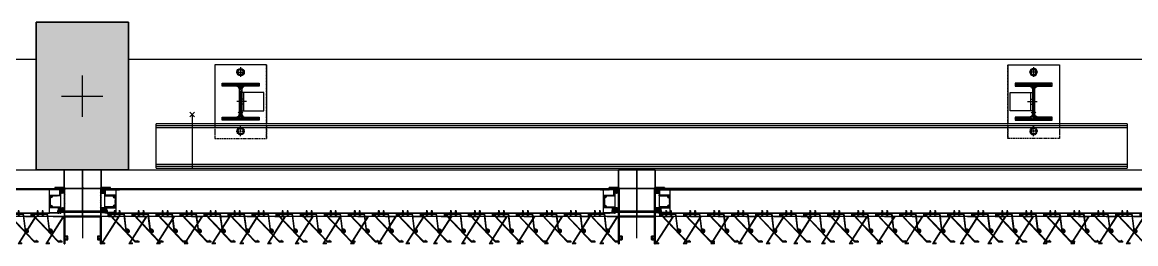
# Model space of a CAD drawing. Header units: millimetres. Extents: x 2519235 to 7246330, y 25937 to 201821.
# Drawn here: x 2723282 to 2726296, y 74164 to 74764 of the extents above; entities that cross this region are included whole.
import ezdxf

# ---------------------------------------------------------------- set-up
doc = ezdxf.new("R2010")
doc.units = ezdxf.units.MM
doc.set_wipeout_variables(frame=1)
for name, pattern in [('CENTER', [50.8, 31.75, -6.35, 6.35, -6.35]), ('DXK_LINE_DOT2', [3.9198, 1.9599, -1.9599]), ('HIDDEN2', [4.7625, 3.175, -1.5875])]:
    doc.linetypes.add(name, pattern=pattern)
for name, color, linetype in [('000 - 0_HIDE_OBJ_FRAMING_DEF_SUB_1', 7, 'Continuous'), ('000 - CONCRETE_COL_CUT_COLOR_1', 7, 'Continuous'), ('000 - CONCRETE_COL_CUT_COLOR_5', 7, 'Continuous'), ('000 - CONCRETE_COL_HATCH_', 7, 'Continuous'), ('000 - CONCRETE_COL_WIPEOUT_', 7, 'Continuous'), ('010 - ASPG_ACCESSORIES_MAIN_COLOR_1', 7, 'Continuous'), ('010 - ASPG_EXTR_DEF_SUB', 7, 'Continuous'), ('010 - ASPG_EXTR_MAIN_COLOR_2', 7, 'Continuous'), ('010 - ASPG_FASTERN_DEF_SUB', 7, 'Continuous'), ('010 - ASPG_FRAMING_CUT_COLOR_4', 7, 'Continuous'), ('010 - ASPG_FRAMING_DEF_SUB', 7, 'Continuous'), ('010 - ASPG_FRAMING_HATCH_', 7, 'Continuous'), ('010 - ASPG_FRAMING_MAIN_COLOR_2', 7, 'Continuous'), ('010 - ASPG_FRAMING_SUB_COLOR_2', 7, 'Continuous'), ('010 - ASPG_FRAMING_WIPEOUT_', 7, 'Continuous'), ('_BOLT-M10', 7, 'Continuous'), ('_C-SC', 7, 'Continuous'), ('_Hatch', 7, 'Continuous'), ('_LOUVER-SB', 7, 'Continuous'), ('A-GENM', 7, 'Continuous'), ('A-GLAZ-CURT', 7, 'Continuous'), ('BOLT & SCREW', 7, 'Continuous'), ('Center Line', 7, 'CENTER'), ('Xref-PLAN-106.940$0$_C400-250', 7, 'Continuous'), ('Xref-PLAN-106.940$0$_PP-Dim', 7, 'Continuous')]:
    doc.layers.add(name, color=color, linetype=linetype)
doc.layers.add('12-GRID', color=7, linetype='CENTER', lineweight=13)
doc.layers.add('SCREW', color=7, linetype='Continuous', lineweight=5)
pattern_1 = [(270, (1257419.24324, -520041.6224), (0.65495992507, -1.1344238721), [0.7562825814, -1.5125651628]), (30, (1257419.24324, -520041.6224), (0.65495992936, 1.1344238696), [0.7562825814, -1.5125651628]), (330, (1257419.24324, -520041.6224), (1.30991985442, -2.48e-09), [-1.5125651628, 0.7562825814])]
pattern_2 = [(315, (1257419.4929, -520021.6224), (1.3369313545, 1.3369313545), []), (45, (1257419.4929, -520021.6224), (-1.3369313545, 1.3369313545), [])]
pattern_3 = [(270, (1257419.4425, -520043.9224), (0.65495992507, -1.1344238721), [0.7562825814, -1.5125651628]), (30, (1257419.4425, -520043.9224), (0.65495992936, 1.1344238696), [0.7562825814, -1.5125651628]), (330, (1257419.4425, -520043.9224), (1.30991985442, -2.48e-09), [-1.5125651628, 0.7562825814])]
pattern_4 = [(315, (1257419.1929, -520023.9224), (1.3369313545, 1.3369313545), []), (45, (1257419.1929, -520023.9224), (-1.3369313545, 1.3369313545), [])]

# ---------------------------------------------------------------- blocks, each defined once
blk = doc.blocks.new('*U2094')
at = {"layer": '000 - CONCRETE_COL_HATCH_'}
h = blk.add_hatch(dxfattribs=at)
h.set_pattern_fill('AR-CONC', scale=0.04)
h.set_pattern_definition([(50, (500, -831306.8257), (7.28738676, -0.63756342), [0.762, -8.382]), (355, (500, -831306.826), (-1.40973686, 7.64227381), [0.6096, -6.70562337]), (100.4514447, (500.607, -831306.879), (5.877649884, 7.004710076), [0.64760035, -7.123609784]), (46.1842, (500, -831304.794), (10.84316164, -1.68169312), [1.143, -12.573]), (96.6355576, (500.904, -831304.934), (9.49616536, 9.89704498), [0.97140093, -10.68542433]), (351.1841512, (500, -831304.794), (9.49616536, 9.89704498), [0.91439868, -10.05838928]), (21, (501.016, -831305.3017), (6.06457565, -4.090607927), [0.762, -8.382]), (326, (501.016, -831305.302), (2.472081134, 7.367518645), [0.6096, -6.7056]), (71.451445, (501.5214, -831305.6426), (8.53665677, 3.276910755), [0.64760035, -7.123597504]), (37.5, (500, -831306.8257), (0.12354413, 3.382201555), [0, -6.62432, 0, -6.8072, 0, -6.731]), (7.5, (500, -831306.8257), (2.6727865, 4.007222993), [0, -3.88112, 0, -6.47192, 0, -2.5654]), (327.5, (497.7343, -831306.8257), (5.423623807, -0.22914976), [0, -2.54, 0, -7.9248, 0, -10.5156]), (317.5, (496.7183, -831306.8257), (5.925167255, 1.01705964), [0, -3.302, 0, -5.26288, 0, -7.4676])])
h.paths.add_polyline_path([(0, 0), (250, 0), (250, 400), (0, 400)])
at = {"layer": '000 - CONCRETE_COL_CUT_COLOR_1', "color": 7, "lineweight": -2}
blk.add_lwpolyline([(0, 0), (250, 0), (250, 400), (0, 400), (0, 400), (0, 400), (0, 400), (0, 400), (0, 400), (0, 400), (0, 400), (0, 400), (0, 400), (0, 400), (0, 400), (0, 400), (0, 400), (0, 400), (0, 400), (0, 400), (0, 400), (0, 400), (0, 400), (0, 400), (0, 400), (0, 400), (0, 400), (0, 400), (0, 400), (0, 400), (0, 400), (0, 400), (0, 400), (0, 400), (0, 400), (0, 400), (0, 400), (0, 400), (0, 400), (0, 400), (0, 400), (0, 400), (0, 400), (0, 400), (0, 400), (0, 400), (0, 400), (0, 400)], close=True, dxfattribs=at)
blk = doc.blocks.new('_C-SC')
at = {"layer": '_Hatch'}
h = blk.add_hatch(dxfattribs=at)
h.set_pattern_fill('STEEL', scale=1.5)
h.set_pattern_definition([(45, (-1941.0177, -2436.031), (-3.367596, 3.367596), []), (45, (-1941.0177, -2433.6497), (-3.367596, 3.367596), [])])
h.paths.add_polyline_path([(3, 67), (3, 3, 0.414214), (13, -7), (50, -7), (50, -15), (-50, -15), (-50, -7), (-13, -7, 0.414214), (-3, 3), (-3, 67, 0.414214), (-13, 77), (-50, 77), (-50, 85), (50, 85), (50, 77), (13, 77, 0.414214)])
at = {"color": 7, "linetype": 'Continuous'}
for p, q in [((70, 135), (-70, 135)), ((-70, 135), (-70, -25)), ((70, 135), (70, -25))]:
    blk.add_line(p, q, dxfattribs=at)
at = {"color": 7, "linetype": 'DXK_LINE_DOT2'}
for p, q in [((-70, 135), (-70, -25)), ((70, 135), (-70, 135)), ((70, -25), (70, 135))]:
    blk.add_line(p, q, dxfattribs=at)
at = {"color": 7, "linetype": 'HIDDEN2'}
for p, q in [((-70, -25), (-70, -65)), ((-70, -30.1), (-70, -65)), ((70, -65), (70, -25)), ((70, -30.1), (70, -65)), ((-70, -65), (70, -65)), ((-70, -65), (70, -65))]:
    blk.add_line(p, q, dxfattribs=at)
at = {"color": 7}
blk.add_lwpolyline([(-50, 85), (50, 85), (50, 77), (13, 77, 0.414214), (3, 67), (3, 3, 0.414214), (13, -7), (50, -7), (50, -15), (-50, -15), (-50, -7), (-13, -7, 0.414214), (-3, 3), (-3, 67, 0.414214), (-13, 77), (-50, 77)], format="xyb", close=True, dxfattribs=at)
for points in [[(63, 60), (3, 60), (3, 10), (63, 10)], [(63, 60), (8, 60), (8, 10), (63, 10)]]:
    blk.add_lwpolyline(points, close=True, dxfattribs=at)
at = {"layer": '_BOLT-M10', "color": 7}
for p, q in [((0, 128.1), (0, 101.9)), ((-11.7, 115), (11.7, 115)), ((16, 35), (-10, 35)), ((3, 42), (-3, 42)), ((8, 42), (3, 42)), ((3, 28), (-3, 28)), ((8, 28), (3, 28))]:
    blk.add_line(p, q, dxfattribs=at)
blk.add_lwpolyline([(-8, 110.4), (0, 105.8), (8, 110.4), (8, 119.6), (0, 124.2), (-8, 119.6)], close=True, dxfattribs=at)
for radius in [10, 6.93]:
    blk.add_circle((0, 115), radius, dxfattribs=at)
at = {"layer": 'Defpoints', "color": 7}
for p, q in [((6.4, -6.4), (-6.4, 6.4)), ((-6.4, -6.4), (6.4, 6.4))]:
    blk.add_line(p, q, dxfattribs=at)
at = {"layer": 'Defpoints', "color": 7, "linetype": 'HIDDEN2'}
for p, q in [((-11.7, -45), (11.7, -45)), ((0, -58.1), (0, -31.9))]:
    blk.add_line(p, q, dxfattribs=at)
blk.add_lwpolyline([(-8, -40.4), (0, -35.8), (8, -40.4), (8, -49.6), (0, -54.2), (-8, -49.6)], close=True, dxfattribs=at)
for radius in [10, 6.93]:
    blk.add_circle((0, -45), radius, dxfattribs=at)
blk = doc.blocks.new('DPA_CP_Entrance Louver Grill Vertical - Louver Grill Vertical Z-27946342-ENTRANCE 1 - LOWER ROOF LEVEL PLAN')
at = {"layer": '000 - 0_HIDE_OBJ_FRAMING_DEF_SUB_1', "color": 7, "lineweight": 35}
for p, q in [((-700, 200), (-702, 200)), ((-702, 200), (-702, 127)), ((-700, 125), (-700, 200)), ((702, 200), (700, 200)), ((700, 200), (700, 125)), ((702, 127), (702, 200)), ((-702, 127), (-750, 127)), ((-750, 127), (-750, 125)), ((-750, 125), (-700, 125)), ((700, 125), (750, 125)), ((750, 127), (702, 127)), ((750, 125), (750, 127)), ((-700, 50), (-750, 50)), ((-750, 50), (-750, 0.1)), ((-700, 0.1), (-700, 50)), ((750, 50), (700, 50)), ((700, 50), (700, 0)), ((750, 0), (750, 50)), ((700, 0), (750, 0))]:
    blk.add_line(p, q, dxfattribs=at)
at = {"layer": '000 - 0_HIDE_OBJ_FRAMING_DEF_SUB_1', "color": 7}
for p, q in [((-750, 50), (-750, 125)), ((750, 125), (-750, 125)), ((750, 125), (750, 50)), ((750, 50), (-750, 50))]:
    blk.add_line(p, q, dxfattribs=at)
blk = doc.blocks.new('DPA_CP_Entrance Louver Grill Vertical - Louver Grill Vertical Z-V2-ENTRANCE 1 - LOWER ROOF LEVEL PLAN')
at = {"layer": '000 - 0_HIDE_OBJ_FRAMING_DEF_SUB_1', "color": 7, "lineweight": 35}
for p, q in [((-700, 200), (-702, 200)), ((-702, 200), (-702, 127)), ((-700, 125), (-700, 200)), ((702, 200), (700, 200)), ((700, 200), (700, 125)), ((702, 127), (702, 200)), ((-702, 127), (-750, 127)), ((-750, 127), (-750, 125)), ((-750, 125), (-700, 125)), ((700, 125), (750, 125)), ((750, 127), (702, 127)), ((750, 125), (750, 127)), ((-700, 50), (-750, 50)), ((-750, 50), (-750, 0)), ((-700, 0), (-700, 50)), ((750, 50), (700, 50)), ((700, 50), (700, 0.1)), ((750, 0.1), (750, 50)), ((-750, 0), (-700, 0))]:
    blk.add_line(p, q, dxfattribs=at)
at = {"layer": '000 - 0_HIDE_OBJ_FRAMING_DEF_SUB_1', "color": 7}
for p, q in [((-750, 50), (-750, 125)), ((750, 125), (-750, 125)), ((750, 125), (750, 50)), ((750, 50), (-750, 50))]:
    blk.add_line(p, q, dxfattribs=at)
blk = doc.blocks.new('GM_Louver Grill Vertical Z1 - Z Profile-27946408-ENTRANCE 1 - LOWER ROOF LEVEL PLAN')
at = {"layer": '000 - 0_HIDE_OBJ_FRAMING_DEF_SUB_1', "color": 7, "lineweight": 9}
for p, q in [((46.4, 73), (0.1, 0)), ((3.7, 2), (50, 75)), ((50, 75), (40, 75)), ((40, 75), (40, 73)), ((40, 73), (46.4, 73)), ((0.1, 0), (30, 0)), ((30, 2), (3.7, 2)), ((30, 0), (30, 2))]:
    blk.add_line(p, q, dxfattribs=at)
blk = doc.blocks.new('A$C7e7c92b9')
at = {"layer": 'A-GENM', "color": 7, "lineweight": 9, "rotation": 180}
for p in [(124395.2, 9933.5), (124470.2, 9933.5), (124620.2, 9933.5), (124695.2, 9933.5), (124770.2, 9933.5), (124845.2, 9933.5), (124920.2, 9933.5), (124995.2, 9933.5), (125070.2, 9933.5), (125145.2, 9933.5), (125220.2, 9933.5), (125295.2, 9933.5), (125370.2, 9933.5), (125445.2, 9933.5), (125520.2, 9933.5), (125595.2, 9933.5), (125670.2, 9933.5), (125745.2, 9933.5), (125820.2, 9933.5), (125895.2, 9933.5), (125970.2, 9933.5), (126120.2, 9933.5), (126195.2, 9933.5), (126270.2, 9933.5), (126345.2, 9933.5), (126420.2, 9933.5), (126495.2, 9933.5), (126570.2, 9933.5), (126645.2, 9933.5), (126720.2, 9933.5), (126795.2, 9933.5), (126870.2, 9933.5), (126945.2, 9933.5), (127020.2, 9933.5), (127095.2, 9933.5), (127170.2, 9933.5), (127245.2, 9933.5), (127320.2, 9933.5), (127395.2, 9933.5)]:
    blk.add_blockref('GM_Louver Grill Vertical Z1 - Z Profile-27946408-ENTRANCE 1 - LOWER ROOF LEVEL PLAN', p, dxfattribs=at)
at = {"layer": 'A-GLAZ-CURT', "color": 7, "rotation": 180}
for name, p in [('DPA_CP_Entrance Louver Grill Vertical - Louver Grill Vertical Z-27946342-ENTRANCE 1 - LOWER ROOF LEVEL PLAN', (123770.2, 10058.5)), ('DPA_CP_Entrance Louver Grill Vertical - Louver Grill Vertical Z-V2-ENTRANCE 1 - LOWER ROOF LEVEL PLAN', (125270.2, 10058.5)), ('DPA_CP_Entrance Louver Grill Vertical - Louver Grill Vertical Z-27946342-ENTRANCE 1 - LOWER ROOF LEVEL PLAN', (126770.2, 10058.5))]:
    blk.add_blockref(name, p, dxfattribs=at)
blk = doc.blocks.new('Xref-PLAN-106.940$0$_C400-250')
at = {"color": 7}
blk.add_lwpolyline([(125, 0), (125, -400), (-125, -400), (-125, 0)], close=True, dxfattribs=at)
at = {"layer": 'Defpoints', "color": 7}
for p, q in [((0, -144.1), (0, -255.9)), ((-55.9, -200), (55.9, -200))]:
    blk.add_line(p, q, dxfattribs=at)
blk = doc.blocks.new('Xref-PLAN-106.940')
at = {"layer": 'Xref-PLAN-106.940$0$_PP-Dim', "color": 7}
for p, q in [((118919.2, 10358.4), (124394.2, 10358.4)), ((124644.2, 10358.4), (130394.2, 10358.4)), ((118619.2, 10058.4), (124394.2, 10058.4)), ((124644.2, 10058.4), (130394.2, 10058.4))]:
    blk.add_line(p, q, dxfattribs=at)
at = {"layer": 'Xref-PLAN-106.940$0$_C400-250', "color": 7}
blk.add_blockref('Xref-PLAN-106.940$0$_C400-250', (124519.2, 10458.4), dxfattribs=at)
blk = doc.blocks.new('*U364')
at = {"color": 7}
for p, q in [((2530.7, -25), (-97.1, -25)), ((-97.1, -144.9), (-97.1, -25)), ((-97.1, -30.1), (2530.7, -30.1)), ((2530.7, -25), (2530.7, -144.9)), ((-97.1, -35.4), (2530.7, -35.4)), ((-97.1, -134.5), (2530.7, -134.5)), ((-97.1, -139.6), (2530.7, -139.6)), ((-97.1, -144.9), (2530.7, -144.9))]:
    blk.add_line(p, q, dxfattribs=at)
at = {"layer": 'Defpoints', "color": 7}
for p, q in [((6.4, -6.4), (-6.4, 6.4)), ((-6.4, -6.4), (6.4, 6.4)), ((0, 0), (0, -144.9))]:
    blk.add_line(p, q, dxfattribs=at)
blk = doc.blocks.new('W-1-PP17-ENT1_REV03_20260817-115107_UPPER_ROOF_EXPL')
at = {"color": 7}
blk.add_blockref('Xref-PLAN-106.940', (-135619.3, -23258.4), dxfattribs=at)
at = {"layer": '000 - 0_HIDE_OBJ_FRAMING_DEF_SUB_1', "color": 7}
blk.add_blockref('A$C7e7c92b9', (-135619.3, -23258.4), dxfattribs=at)
at = {"layer": '_C-SC', "color": 7}
blk.add_blockref('_C-SC', (-10671.6, -13050), dxfattribs=at)
at = {"layer": '_C-SC', "color": 7, "xscale": -1}
blk.add_blockref('_C-SC', (-8525.2, -13050), dxfattribs=at)
at = {"layer": '_LOUVER-SB', "color": 7}
blk.add_blockref('*U364', (-10802.9, -13050), dxfattribs=at)
at = {"layer": '000 - CONCRETE_COL_CUT_COLOR_5', "color": 7}
blk.add_blockref('*U2094', (-11225.2, -13200), dxfattribs=at)
blk = doc.blocks.new('*U2952')
at = {"layer": '12-GRID', "color": 7, "linetype": 'CENTER'}
for p, q in [((0, -6.2), (0, 2.2)), ((-4.2, -2), (4.2, -2))]:
    blk.add_line(p, q, dxfattribs=at)
at = {"layer": 'BOLT & SCREW', "color": 7}
for p, q in [((-0.6, -1.8), (-1.8, -1.6)), ((-0.6, -2.2), (-1.8, -2.4)), ((-0.5, -1.8), (-0.9, -1.6)), ((-0.5, -2.2), (-0.9, -2.4)), ((-0.2, -1.4), (-0.4, -0.2)), ((-0.2, -1.5), (-0.4, -1.1)), ((-0.2, -2.5), (-0.4, -2.9)), ((-0.2, -2.6), (-0.4, -3.8)), ((0.2, -1.4), (0.4, -0.2)), ((0.2, -1.5), (0.4, -1.1)), ((0.4, -2.9), (0.2, -2.5)), ((0.2, -2.6), (0.4, -3.8)), ((0.5, -1.8), (0.9, -1.6)), ((0.5, -2.2), (0.9, -2.4)), ((0.6, -1.8), (1.8, -1.6)), ((0.6, -2.2), (1.8, -2.4))]:
    blk.add_line(p, q, dxfattribs=at)
for points in [[(-1.8, -1.6), (-0.9, -1.6, 0.414214), (-0.4, -1.1), (-0.4, -0.2), (0.4, -0.2), (0.4, -1.1, 0.414214), (0.9, -1.6), (1.8, -1.6), (1.8, -2.4), (0.9, -2.4, 0.414214), (0.4, -2.9), (0.4, -3.8), (-0.4, -3.8), (-0.4, -2.9, 0.414214), (-0.9, -2.4), (-1.8, -2.4)], [(0.2, -2.5, -0.414214), (0.5, -2.2), (0.6, -2.2), (0.6, -1.8), (0.5, -1.8, -0.414214), (0.2, -1.5), (0.2, -1.4), (-0.2, -1.4), (-0.2, -1.5, -0.414214), (-0.5, -1.8), (-0.6, -1.8), (-0.6, -2.2), (-0.5, -2.2, -0.414214), (-0.2, -2.5), (-0.2, -2.6), (0.2, -2.6)]]:
    blk.add_lwpolyline(points, format="xyb", close=True, dxfattribs=at)
blk.add_circle((0, -2), 3.5, dxfattribs=at)
blk = doc.blocks.new('000_ASPG_TYP_FILES_20260218-010703_FRAME_EXTR_')
at = {"layer": '010 - ASPG_FRAMING_HATCH_'}
h = blk.add_hatch(dxfattribs=at)
h.set_pattern_fill('ANSI32', scale=0.1, angle=180)
edge = h.paths.add_edge_path()
edge.add_line((2, 16), (2, 2))
edge.add_line((2, 2), (39.7, 2))
edge.add_arc((39.7, 1.7), 0.3, 0, 90, ccw=False)
edge.add_line((40, 1.7), (40, 0.3))
edge.add_arc((39.7, 0.3), 0.3, -90, 0, ccw=False)
edge.add_line((39.7, 0), (0.3, 0))
edge.add_arc((0.3, 0.3), 0.3, 180, 270, ccw=False)
edge.add_line((0, 0.3), (0, 17.7))
edge.add_arc((0.3, 17.7), 0.3, 90, 180, ccw=False)
edge.add_line((0.3, 18), (22.6, 18))
edge.add_arc((22.6, 18.5), 0.5, 270, 380.2095)
edge.add_arc((26.2, 19.8), 3.35, 182.0638, 200.2095, ccw=False)
edge.add_arc((23.6, 19.7), 0.76, 2.0638, 182.0638, ccw=False)
edge.add_arc((26.2, 19.8), 1.83, 182.0638, 447.9362)
edge.add_arc((26.3, 22.4), 0.76, 87.9362, 267.9362, ccw=False)
edge.add_arc((26.2, 19.8), 3.35, 69.7905, 87.9362, ccw=False)
edge.add_arc((27.5, 23.4), 0.5, 249.7905, 360)
edge.add_line((28, 23.4), (28, 26.7))
edge.add_line((28, 26.7), (28.5, 27.2))
edge.add_line((28.5, 27.2), (28, 27.7))
edge.add_line((28, 27.7), (28, 38.6))
edge.add_line((28, 38.6), (28.5, 39.1))
edge.add_line((28.5, 39.1), (28, 39.6))
edge.add_line((28, 39.6), (28, 42.9))
edge.add_arc((27.5, 42.9), 0.5, 0, 110.2095)
edge.add_arc((26.2, 46.5), 3.35, 272.0638, 290.2095, ccw=False)
edge.add_arc((26.3, 43.9), 0.76, 92.0638, 272.0638, ccw=False)
edge.add_arc((26.2, 46.5), 1.83, 272.0638, 537.9362)
edge.add_arc((23.6, 46.6), 0.76, 177.9362, 357.9362, ccw=False)
edge.add_arc((26.2, 46.5), 3.35, 159.7905, 177.9362, ccw=False)
edge.add_arc((22.6, 47.8), 0.5, 339.7905, 450)
edge.add_line((22.6, 48.3), (0.3, 48.3))
edge.add_arc((0.3, 48.6), 0.3, 180, 270, ccw=False)
edge.add_line((0, 48.6), (0, 60))
edge.add_arc((0.3, 60), 0.3, 90, 180, ccw=False)
edge.add_line((0.3, 60.3), (5, 60.3))
edge.add_line((5, 60.3), (5, 65))
edge.add_arc((5.3, 65), 0.3, 90, 180, ccw=False)
edge.add_line((5.3, 65.3), (30, 65.3))
edge.add_line((30, 65.3), (30, 63.6))
edge.add_arc((29.7, 63.6), 0.3, -90, 0, ccw=False)
edge.add_line((29.7, 63.3), (7.3, 63.3))
edge.add_arc((7.3, 63), 0.3, 90, 180)
edge.add_line((7, 63), (7, 58.3))
edge.add_line((7, 58.3), (2.3, 58.3))
edge.add_arc((2.3, 58), 0.3, 90, 180)
edge.add_line((2, 58), (2, 50.6))
edge.add_arc((2.3, 50.6), 0.3, 180, 270)
edge.add_line((2.3, 50.3), (29.7, 50.3))
edge.add_arc((29.7, 50), 0.3, 0, 90, ccw=False)
edge.add_line((30, 50), (30, 26.7))
edge.add_line((30, 26.7), (30, 16.3))
edge.add_arc((29.7, 16.3), 0.3, -90, 0, ccw=False)
edge.add_line((29.7, 16), (2, 16))
at = {"layer": '010 - ASPG_FRAMING_CUT_COLOR_4', "color": 7}
blk.add_lwpolyline([(2, 16), (2, 2), (39.7, 2, -0.414214), (40, 1.7), (40, 0.3, -0.414214), (39.7, 0), (0.3, 0, -0.414214), (0, 0.3), (0, 17.7, -0.414214), (0.3, 18), (22.6, 18, 0.52173), (23, 18.7, -0.079342), (22.8, 19.7, -1), (24.3, 19.8, 2.296346), (26.2, 21.7, -1), (26.3, 23.2, -0.079342), (27.3, 23, 0.52173), (28, 23.4), (28, 26.7), (28.5, 27.2), (28, 27.7), (28, 38.6), (28.5, 39.1), (28, 39.6), (28, 42.9, 0.52173), (27.3, 43.3, -0.079342), (26.3, 43.1, -1), (26.2, 44.6, 2.296346), (24.3, 46.5, -1), (22.8, 46.6, -0.079342), (23, 47.6, 0.52173), (22.6, 48.3), (0.3, 48.3, -0.414214), (0, 48.6), (0, 60, -0.414214), (0.3, 60.3), (5, 60.3), (5, 65, -0.414214), (5.3, 65.3), (30, 65.3), (30, 63.6, -0.414214), (29.7, 63.3), (7.3, 63.3, 0.414214), (7, 63), (7, 58.3), (2.3, 58.3, 0.414214), (2, 58), (2, 50.6, 0.414214), (2.3, 50.3), (29.7, 50.3, -0.414214), (30, 50), (30, 26.7), (30, 16.3, -0.414214), (29.7, 16)], format="xyb", close=True, dxfattribs=at)
at = {"color": 7}
for p in [(26.2, 48.5), (26.2, 21.8)]:
    blk.add_blockref('*U2952', p, dxfattribs=at)
blk = doc.blocks.new('*U2949')
at = {"layer": '010 - ASPG_FRAMING_HATCH_', "transparency": 33554585}
h = blk.add_hatch(dxfattribs=at)
h.set_pattern_fill('ANSI32', scale=0.25)
edge = h.paths.add_edge_path()
edge.add_line((2, -50), (2, -75))
edge.add_line((2, -75), (0, -75))
edge.add_line((0, -75), (0, -49))
edge.add_arc((1, -49), 1, 90, 180, ccw=False)
edge.add_line((1, -48), (63, -48))
edge.add_arc((63, -47), 1, 270, 360)
edge.add_line((64, -47), (64, 47))
edge.add_arc((63, 47), 1, 0, 90)
edge.add_line((63, 48), (1, 48))
edge.add_arc((1, 49), 1, 180, 270, ccw=False)
edge.add_line((0, 49), (0, 75))
edge.add_line((0, 75), (2, 75))
edge.add_line((2, 75), (2, 50))
edge.add_line((2, 50), (141, 50))
edge.add_line((141, 50), (141, 41))
edge.add_arc((140, 41), 1, 270, 360, ccw=False)
edge.add_line((140, 40), (132, 40))
edge.add_arc((132, 41), 1, 180, 270, ccw=False)
edge.add_line((131, 41), (131, 47))
edge.add_arc((130, 47), 1, 0, 90)
edge.add_line((130, 48), (67, 48))
edge.add_arc((67, 47), 1, 90, 180)
edge.add_line((66, 47), (66, -47))
edge.add_arc((67, -47), 1, 180, 270)
edge.add_line((67, -48), (130, -48))
edge.add_arc((130, -47), 1, 270, 360)
edge.add_line((131, -47), (131, -41))
edge.add_arc((132, -41), 1, 90, 180, ccw=False)
edge.add_line((132, -40), (140, -40))
edge.add_arc((140, -41), 1, 0, 90, ccw=False)
edge.add_line((141, -41), (141, -50))
edge.add_line((141, -50), (2, -50))
h.paths.add_polyline_path([(139, 48), (139, 42), (133, 42), (133, 48)], flags=16)
h.paths.add_polyline_path([(139, -48), (139, -42), (133, -42), (133, -48)], flags=16)
at = {"layer": '010 - ASPG_FRAMING_HATCH_'}
h = blk.add_hatch(dxfattribs=at)
h.set_pattern_fill('ANSI37', scale=0.595498, angle=-90)
h.set_pattern_definition(pattern_2)
edge = h.paths.add_edge_path()
edge.add_ellipse((57.8, 55), major_axis=(0, -5), ratio=0.644482, start_angle=0, end_angle=180)
edge.add_line((57.8, 60), (62, 60))
edge.add_arc((62, 60.3), 0.3, -90, 0)
edge.add_line((62.3, 60.3), (62.3, 61))
edge.add_line((62.3, 61), (61.8, 61.5))
edge.add_line((61.8, 61.5), (62.3, 62))
edge.add_line((62.3, 62), (61.8, 62.5))
edge.add_line((61.8, 62.5), (62.3, 63))
edge.add_line((62.3, 63), (61.8, 63.5))
edge.add_line((61.8, 63.5), (62.3, 64))
edge.add_line((62.3, 64), (62.3, 65))
edge.add_line((62.3, 65), (63.3, 65))
edge.add_line((63.3, 65), (63.8, 65.5))
edge.add_line((63.8, 65.5), (64.3, 65))
edge.add_line((64.3, 65), (64.8, 65.5))
edge.add_line((64.8, 65.5), (65.3, 65))
edge.add_line((65.3, 65), (65.8, 65.5))
edge.add_line((65.8, 65.5), (66.3, 65))
edge.add_line((66.3, 65), (67, 65))
edge.add_arc((67, 65.3), 0.3, -90, 0)
edge.add_line((67.3, 65.3), (67.3, 60))
edge.add_arc((77.2, 55), 11.1, 153.2037, 206.7963)
edge.add_line((67.3, 50), (57.8, 50))
h = blk.add_hatch(dxfattribs=at)
h.set_pattern_fill('ANSI37', scale=0.595498, angle=-90)
h.set_pattern_definition(pattern_4)
edge = h.paths.add_edge_path()
edge.add_ellipse((11.5, 55), major_axis=(0, -5), ratio=0.644482, start_angle=180, end_angle=360, ccw=False)
edge.add_line((11.5, 60), (2, 60))
edge.add_arc((-7.9, 55), 11.1, -26.7963, 26.7963, ccw=False)
edge.add_line((2, 50), (11.5, 50))
h = blk.add_hatch(dxfattribs=at)
h.set_pattern_fill('HONEY', scale=0.238199, angle=-90)
h.set_pattern_definition(pattern_3)
edge = h.paths.add_edge_path()
edge.add_ellipse((11.8, 55), major_axis=(0, -5), ratio=0.644482, start_angle=0, end_angle=360, ccw=False)
h = blk.add_hatch(dxfattribs=at)
h.set_pattern_fill('HONEY', scale=0.238199, angle=-90)
h.set_pattern_definition(pattern_1)
edge = h.paths.add_edge_path()
edge.add_ellipse((57.5, 55), major_axis=(0, -5), ratio=0.644482, start_angle=0, end_angle=360)
h = blk.add_hatch(dxfattribs=at)
h.set_pattern_fill('ANSI37', scale=0.595498, angle=-90)
h.set_pattern_definition(pattern_4)
edge = h.paths.add_edge_path()
edge.add_ellipse((11.5, -55), major_axis=(0, 5), ratio=0.644482, start_angle=0, end_angle=180)
edge.add_line((11.5, -60), (2, -60))
edge.add_arc((-7.9, -55), 11.1, 333.2037, 386.7963)
edge.add_line((2, -50), (11.5, -50))
h = blk.add_hatch(dxfattribs=at)
h.set_pattern_fill('HONEY', scale=0.238199, angle=-90)
h.set_pattern_definition(pattern_3)
edge = h.paths.add_edge_path()
edge.add_ellipse((11.8, -55), major_axis=(0, 5), ratio=0.644482, start_angle=0, end_angle=360)
h = blk.add_hatch(dxfattribs=at)
h.set_pattern_fill('HONEY', scale=0.238199, angle=-90)
h.set_pattern_definition(pattern_1)
edge = h.paths.add_edge_path()
edge.add_ellipse((57.5, -55), major_axis=(0, 5), ratio=0.644482, start_angle=0, end_angle=360, ccw=False)
h = blk.add_hatch(dxfattribs=at)
h.set_pattern_fill('ANSI37', scale=0.595498, angle=-90)
h.set_pattern_definition(pattern_2)
edge = h.paths.add_edge_path()
edge.add_ellipse((57.8, -55), major_axis=(0, 5), ratio=0.644482, start_angle=180, end_angle=360, ccw=False)
edge.add_line((57.8, -60), (62, -60))
edge.add_arc((62, -60.3), 0.3, 360, 450, ccw=False)
edge.add_line((62.3, -60.3), (62.3, -61))
edge.add_line((62.3, -61), (61.8, -61.5))
edge.add_line((61.8, -61.5), (62.3, -62))
edge.add_line((62.3, -62), (61.8, -62.5))
edge.add_line((61.8, -62.5), (62.3, -63))
edge.add_line((62.3, -63), (61.8, -63.5))
edge.add_line((61.8, -63.5), (62.3, -64))
edge.add_line((62.3, -64), (62.3, -65))
edge.add_line((62.3, -65), (63.3, -65))
edge.add_line((63.3, -65), (63.8, -65.5))
edge.add_line((63.8, -65.5), (64.3, -65))
edge.add_line((64.3, -65), (64.8, -65.5))
edge.add_line((64.8, -65.5), (65.3, -65))
edge.add_line((65.3, -65), (65.8, -65.5))
edge.add_line((65.8, -65.5), (66.3, -65))
edge.add_line((66.3, -65), (67, -65))
edge.add_arc((67, -65.3), 0.3, 360, 450, ccw=False)
edge.add_line((67.3, -65.3), (67.3, -60))
edge.add_arc((77.2, -55), 11.1, 153.2037, 206.7963, ccw=False)
edge.add_line((67.3, -50), (57.8, -50))
at = {"layer": '010 - ASPG_FASTERN_DEF_SUB', "color": 7}
blk.add_point((0, 0), dxfattribs=at)
at = {"layer": '010 - ASPG_FRAMING_CUT_COLOR_4', "color": 7}
blk.add_lwpolyline([(2, -50), (2, -75), (0, -75), (0, -49, -0.414214), (1, -48), (63, -48, 0.414214), (64, -47), (64, 47, 0.414214), (63, 48), (1, 48, -0.414214), (0, 49), (0, 75), (2, 75), (2, 50), (141, 50), (141, 41, -0.414214), (140, 40), (132, 40, -0.414214), (131, 41), (131, 47, 0.414214), (130, 48), (67, 48, 0.414214), (66, 47), (66, -47, 0.414214), (67, -48), (130, -48, 0.414214), (131, -47), (131, -41, -0.414214), (132, -40), (140, -40, -0.414214), (141, -41), (141, -50)], format="xyb", close=True, dxfattribs=at)
for points in [[(139, 48), (139, 42), (133, 42), (133, 48)], [(139, -48), (139, -42), (133, -42), (133, -48)]]:
    blk.add_lwpolyline(points, close=True, dxfattribs=at)
at = {"layer": '010 - ASPG_FRAMING_DEF_SUB', "color": 7, "transparency": 33554508}
blk.add_line((136.5, 0), (-4.5, 0), dxfattribs=at)
at = {"layer": '010 - ASPG_FRAMING_DEF_SUB', "color": 7, "transparency": 33554457}
for points in [[(54.3, 50), (67.3, 50), (67.3, 65.5), (54.3, 65.5)], [(2, 50), (15, 50), (15, 60), (2, 60)], [(2, -50), (15, -50), (15, -60), (2, -60)], [(54.3, -50), (67.3, -50), (67.3, -65.5), (54.3, -65.5)]]:
    blk.add_lwpolyline(points, close=True, dxfattribs=at)
at = {"layer": '010 - ASPG_FRAMING_SUB_COLOR_2', "color": 7}
for points in [[(57.5, 50), (67.3, 50, -0.238199), (67.3, 60), (67.3, 65.3, -0.414214), (67, 65), (66.3, 65), (65.8, 65.5), (65.3, 65), (64.8, 65.5), (64.3, 65), (63.8, 65.5), (63.3, 65), (62.3, 65), (62.3, 64), (61.8, 63.5), (62.3, 63), (61.8, 62.5), (62.3, 62), (61.8, 61.5), (62.3, 61), (62.3, 60.3, -0.414214), (62, 60), (57.5, 60)], [(11.8, 50), (2, 50, 0.238199), (2, 60), (11.8, 60)], [(11.8, -50), (2, -50, -0.238199), (2, -60), (11.8, -60)], [(57.5, -50), (67.3, -50, 0.238199), (67.3, -60), (67.3, -65.3, 0.414214), (67, -65), (66.3, -65), (65.8, -65.5), (65.3, -65), (64.8, -65.5), (64.3, -65), (63.8, -65.5), (63.3, -65), (62.3, -65), (62.3, -64), (61.8, -63.5), (62.3, -63), (61.8, -62.5), (62.3, -62), (61.8, -61.5), (62.3, -61), (62.3, -60.3, 0.414214), (62, -60), (57.5, -60)]]:
    blk.add_lwpolyline(points, format="xyb", dxfattribs=at)
at = {"layer": '010 - ASPG_FRAMING_SUB_COLOR_2', "color": 7, "extrusion": (0, 0, -1)}
for centre, major_axis in [((11.8, 55), (0, -5)), ((57.5, -55), (0, 5))]:
    blk.add_ellipse(centre, major_axis=major_axis, ratio=0.644482, dxfattribs=at)
at = {"layer": '010 - ASPG_FRAMING_SUB_COLOR_2', "color": 7}
for centre, major_axis in [((57.5, 55), (0, -5)), ((11.8, -55), (0, 5))]:
    blk.add_ellipse(centre, major_axis=major_axis, ratio=0.644482, dxfattribs=at)
blk = doc.blocks.new('PZG35-9D5')
at = {"layer": 'Center Line', "color": 7}
blk.add_line((0, 3.7), (0, -10.5), dxfattribs=at)
at = {"layer": 'SCREW', "color": 7}
for p, q in [((-1.4, 0), (-1.4, -1.1)), ((1.4, 0), (1.4, -0.6)), ((-1.9, -1.4), (1.9, -0.9)), ((-1.9, -1.4), (-1.4, -1.1)), ((-1.9, -1.4), (-1.4, -1.7)), ((-1.9, -2.7), (1.9, -2.2)), ((-1.9, -2.7), (-1.4, -2.4)), ((-1.9, -2.7), (-1.4, -3)), ((-1.9, -4), (-1.4, -3.7)), ((-1.9, -4), (-1, -3.9)), ((-1.9, -4), (-1.4, -4.3)), ((-1.4, -1.1), (1.4, -0.6)), ((-1.4, -1.7), (1.4, -1.2)), ((-1.4, -1.7), (-1.4, -2.4)), ((-1.4, -2.4), (1.4, -1.9)), ((-1.4, -3), (1.4, -2.5)), ((-1.4, -3), (-1.4, -3.7)), ((-1.4, -3.7), (-0.8, -3.6)), ((-1.4, -4.3), (-1.4, -8.1)), ((-1.4, -4.3), (-1.2, -4.3)), ((0, -9.5), (-1.4, -8.1)), ((0, -9.5), (1.4, -8.1)), ((0.6, -3.3), (1.4, -3.2)), ((0.7, -3.7), (1.9, -3.5)), ((0.7, -3.9), (1.4, -3.8)), ((0.7, -4.6), (1.4, -4.5)), ((0.7, -5), (1.9, -4.8)), ((0.7, -5.2), (1.4, -5.1)), ((1.9, -0.9), (1.4, -0.6)), ((1.9, -0.9), (1.4, -1.2)), ((1.4, -1.2), (1.4, -1.9)), ((1.9, -2.2), (1.4, -1.9)), ((1.9, -2.2), (1.4, -2.5)), ((1.4, -2.5), (1.4, -3.2)), ((1.9, -3.5), (1.4, -3.2)), ((1.9, -3.5), (1.4, -3.8)), ((1.4, -3.8), (1.4, -4.5)), ((1.9, -4.8), (1.4, -4.5)), ((1.9, -4.8), (1.4, -5.1)), ((1.4, -5.1), (1.4, -8.1))]:
    blk.add_line(p, q, dxfattribs=at)
blk.add_lwpolyline([(0, -9.5), (0.7, -5.2), (0.7, -3.6, 0.417657), (0.4, -3.3, 0.108102), (-0.8, -3.6), (-1.4, -4.7)], format="xyb", dxfattribs=at)
blk = doc.blocks.new('*U2951')
at = {"layer": 'SCREW', "color": 7}
blk.add_lwpolyline([(3, 1.8, 0.09906), (0.8, 2.5), (0.8, 2.3), (-0.8, 2.3), (-0.8, 2.5, 0.09906), (-3, 1.8, 0.266588), (-3.5, 1), (-3.5, 0.2, 0.414214), (-3.3, 0), (3.3, 0, 0.414214), (3.5, 0.2), (3.5, 1, 0.266588)], format="xyb", close=True, dxfattribs=at)
blk.add_blockref('PZG35-9D5', (0, 0), dxfattribs=at)
blk = doc.blocks.new('*U2950')
at = {"color": 7}
blk.add_point((0, 0), dxfattribs=at)
at = {"layer": '010 - ASPG_ACCESSORIES_MAIN_COLOR_1', "color": 7}
blk.add_lwpolyline([(-39.7, -0.6, 0.414214), (-40, -0.9), (-40, -7.4, 0.57735), (-39.7, -7.6), (-36.6, -5.8, 0.767327), (-36.8, -5.3), (-37.9, -5.3, -0.414214), (-38.2, -5), (-38.2, -2.8, -0.414214), (-38, -2.6), (-32.2, -2.6, -0.388879), (-32, -2.8), (-31.8, -4.3, 0.388879), (-31.3, -4.8), (-30.3, -4.8, 0.414214), (-30, -4.5), (-30, -2.9, -0.414214), (-29.7, -2.6), (0.4, -2.6, -0.378969), (3.4, -5.2), (8, -42.5, 0.446593), (11.6, -45.1, -0.489802), (16.1, -48.7), (16.1, -49.4, -0.18248), (15.8, -50, -0.267949), (15.3, -50.2, 1.122115), (15.1, -52.3, 0.405004), (18.1, -49.4), (18.1, -48.7, 0.489805), (11.2, -43.1, -0.446597), (9.9, -42.3), (4.9, -0.8, 0.364176), (4.6, -0.6)], format="xyb", close=True, dxfattribs=at)
at = {"layer": '010 - ASPG_EXTR_DEF_SUB', "color": 7}
for p in [(-40, -0.5), (43.4, -76.9), (43.4, -77.5)]:
    blk.add_point(p, dxfattribs=at)
at = {"layer": '010 - ASPG_EXTR_MAIN_COLOR_2', "color": 7}
blk.add_lwpolyline([(11.4, -48.2), (11.5, -47.4), (12.2, -47.6), (12.3, -46.8, -0.535538), (14.2, -49.2, 0.991572), (15.7, -49.6, 1.157025), (8.8, -48.8, -0.688558), (8.3, -49), (-17.1, -22.2), (-32.3, -6.1), (-32.3, -2.9, 0.414312), (-32.6, -2.6), (-37.5, -2.6, 0.414116), (-37.8, -2.9), (-37.8, -4.3, 0.414214), (-37.5, -4.6), (-36, -4.6, -0.205895), (-35.8, -4.7), (33.2, -77.5), (43.1, -77.5, 0.668179), (43.4, -77), (40.5, -74.2, 0.668179), (40, -74.4), (40, -76), (33.9, -76), (11.9, -52.8, -0.558354), (12.1, -52, 0.766275), (12, -50.4, -0.438583), (10.7, -48.1)], format="xyb", close=True, dxfattribs=at)
at = {"layer": 'SCREW', "color": 7, "rotation": 180}
for p in [(-21.6, -2.5), (-8.2, -2.5)]:
    blk.add_blockref('*U2951', p, dxfattribs=at)
blk = doc.blocks.new('*U1112')
at = {"color": 7}
blk.add_wipeout([(1440, 4), (60, 4), (60, 69.3), (1440, 69.3)], dxfattribs=at).dxf.layer = '010 - ASPG_FRAMING_WIPEOUT_'
blk.add_point((60, 69.5), dxfattribs=at)
at = {"layer": '010 - ASPG_FRAMING_MAIN_COLOR_2', "color": 7}
blk.add_lwpolyline([(1410, 69.3), (90, 69.3), (90, 6), (1410, 6)], close=True, dxfattribs=at)
at = {"layer": '010 - ASPG_FRAMING_SUB_COLOR_2', "color": 7}
for points in [[(1440, 4), (60, 4), (60, 69.3), (1440, 69.3)], [(60, 2), (60, 4), (1440, 4), (1440, 2)]]:
    blk.add_lwpolyline(points, close=True, dxfattribs=at)
at = {"color": 7, "transparency": 33554559, "xscale": -1, "rotation": 270}
for p in [(0, 0), (1500, 0)]:
    blk.add_blockref('*U2949', p, dxfattribs=at)
at = {"color": 7, "rotation": 180}
for p in [(91.8, 69.3), (156.8, 69.3), (221.8, 69.3), (286.8, 69.3), (351.8, 69.3), (416.8, 69.3), (481.8, 69.3), (546.8, 69.3), (611.8, 69.3), (676.8, 69.3), (741.8, 69.3), (806.8, 69.3), (871.8, 69.3), (936.8, 69.3), (1001.8, 69.3), (1066.8, 69.3), (1131.8, 69.3), (1196.8, 69.3), (1261.8, 69.3), (1326.8, 69.3), (1391.8, 69.3)]:
    blk.add_blockref('*U2950', p, dxfattribs=at)
at = {"color": 7}
blk.add_blockref('000_ASPG_TYP_FILES_20260218-010703_FRAME_EXTR_', (60, 4), dxfattribs=at)
at = {"color": 7, "xscale": -1}
blk.add_blockref('000_ASPG_TYP_FILES_20260218-010703_FRAME_EXTR_', (1440, 4), dxfattribs=at)
blk = doc.blocks.new('*U2669')
at = {"color": 7}
blk.add_wipeout([(1440, 4), (60, 4), (60, 69.3), (1440, 69.3)], dxfattribs=at).dxf.layer = '010 - ASPG_FRAMING_WIPEOUT_'
blk.add_point((60, 69.5), dxfattribs=at)
at = {"layer": '010 - ASPG_FRAMING_MAIN_COLOR_2', "color": 7}
blk.add_lwpolyline([(1410, 69.3), (90, 69.3), (90, 6), (1410, 6)], close=True, dxfattribs=at)
at = {"layer": '010 - ASPG_FRAMING_SUB_COLOR_2', "color": 7}
for points in [[(1440, 4), (60, 4), (60, 69.3), (1440, 69.3)], [(60, 2), (60, 4), (1440, 4), (1440, 2)]]:
    blk.add_lwpolyline(points, close=True, dxfattribs=at)
at = {"color": 7, "transparency": 33554559, "xscale": -1, "rotation": 270}
for p in [(0, 0), (1500, 0)]:
    blk.add_blockref('*U2949', p, dxfattribs=at)
at = {"color": 7, "rotation": 180}
for p in [(100, 69.3), (165, 69.3), (230, 69.3), (295, 69.3), (360, 69.3), (425, 69.3), (490, 69.3), (555, 69.3), (620, 69.3), (685, 69.3), (750, 69.3), (815, 69.3), (880, 69.3), (945, 69.3), (1010, 69.3), (1075, 69.3), (1140, 69.3), (1205, 69.3), (1270, 69.3), (1335, 69.3), (1400, 69.3)]:
    blk.add_blockref('*U2950', p, dxfattribs=at)
at = {"color": 7}
blk.add_blockref('000_ASPG_TYP_FILES_20260218-010703_FRAME_EXTR_', (60, 4), dxfattribs=at)
at = {"color": 7, "xscale": -1}
blk.add_blockref('000_ASPG_TYP_FILES_20260218-010703_FRAME_EXTR_', (1440, 4), dxfattribs=at)
blk = doc.blocks.new('*U3028')
at = {"color": 7}
blk.add_wipeout([(1440, 4), (60, 4), (60, 69.3), (1440, 69.3)], dxfattribs=at).dxf.layer = '010 - ASPG_FRAMING_WIPEOUT_'
blk.add_point((60, 69.5), dxfattribs=at)
at = {"layer": '010 - ASPG_FRAMING_MAIN_COLOR_2', "color": 7}
blk.add_lwpolyline([(1410, 69.3), (90, 69.3), (90, 6), (1410, 6)], close=True, dxfattribs=at)
at = {"layer": '010 - ASPG_FRAMING_SUB_COLOR_2', "color": 7}
for points in [[(1440, 4), (60, 4), (60, 69.3), (1440, 69.3)], [(60, 2), (60, 4), (1440, 4), (1440, 2)]]:
    blk.add_lwpolyline(points, close=True, dxfattribs=at)
at = {"color": 7, "transparency": 33554559, "xscale": -1, "rotation": 270}
blk.add_blockref('*U2949', (0, 0), dxfattribs=at)
at = {"color": 7, "xscale": -1, "rotation": 180}
for p in [(101, 69.3), (166, 69.3), (231, 69.3), (296, 69.3), (361, 69.3), (426, 69.3), (491, 69.3), (556, 69.3), (621, 69.3), (686, 69.3), (751, 69.3), (816, 69.3), (881, 69.3), (946, 69.3), (1011, 69.3), (1076, 69.3), (1141, 69.3), (1206, 69.3), (1271, 69.3), (1336, 69.3), (1401, 69.3)]:
    blk.add_blockref('*U2950', p, dxfattribs=at)
at = {"color": 7}
blk.add_blockref('000_ASPG_TYP_FILES_20260218-010703_FRAME_EXTR_', (60, 4), dxfattribs=at)
at = {"color": 7, "xscale": -1}
blk.add_blockref('000_ASPG_TYP_FILES_20260218-010703_FRAME_EXTR_', (1440, 4), dxfattribs=at)
blk = doc.blocks.new('W-1-PP17-ENT1_REV02_20260416-153151_PP17_ENT1_ASPG_MAIN_LOPL')
at = {"color": 7, "rotation": 179.9999999999999}
blk.add_blockref('*U1112', (-9599, -13248), dxfattribs=at)
blk.add_blockref('*U2669', (-11099, -13248), dxfattribs=at)
at = {"color": 7, "xscale": -1, "rotation": 180}
blk.add_blockref('*U3028', (-9599, -13248), dxfattribs=at)

msp = doc.modelspace()

# ---------------------------------------------------------------- block references
at = {"color": 7}
msp.add_blockref('W-1-PP17-ENT1_REV03_20260817-115107_UPPER_ROOF_EXPL', (2734544.161, 87563.69), dxfattribs=at)

# ---------------------------------------------------------------- next in the draw order: block references
msp.add_blockref('W-1-PP17-ENT1_REV02_20260416-153151_PP17_ENT1_ASPG_MAIN_LOPL', (2734544.161, 87563.69), dxfattribs=at)

doc.saveas('drawing.dxf')
